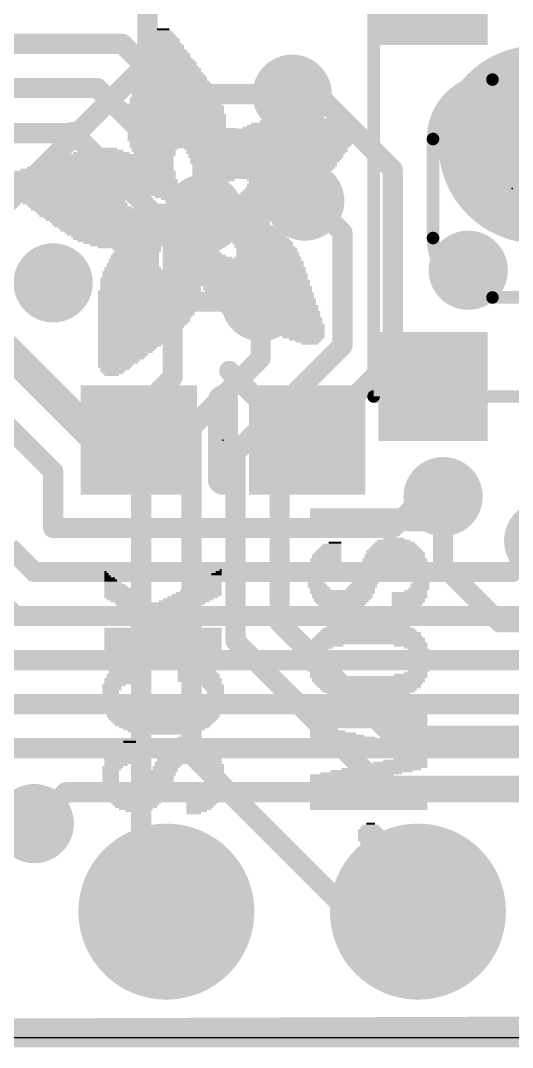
# Model space of a CAD drawing. Extents: x -0.1 to 35.7, y -0.1 to 17.9.
# Drawn here: x 25.2 to 30.16, y -0.1 to 10.27 of the extents above; entities that cross this region are included whole.
import ezdxf

# ---------------------------------------------------------------- set-up
doc = ezdxf.new("R2010")
doc.units = 0
for name, color, linetype in [('1', 12, 'CONTINUOUS'), ('16', 132, 'CONTINUOUS'), ('17', 110, 'CONTINUOUS'), ('18', 110, 'CONTINUOUS'), ('20', 53, 'CONTINUOUS'), ('200', 40, 'CONTINUOUS'), ('21', 40, 'CONTINUOUS'), ('23', 40, 'CONTINUOUS'), ('29', 253, 'CONTINUOUS')]:
    doc.layers.add(name, color=color, linetype=linetype)

# ---------------------------------------------------------------- blocks, each defined once
blk = doc.blocks.new('RECT')
blk.add_solid([(-0.5, -0.5), (0.5, -0.5), (-0.5, 0.5), (0.5, 0.5)])
blk = doc.blocks.new('ROUNDP')
at = {"const_width": 0.5}
blk.add_lwpolyline([(0, -0.25, 1), (0, 0.25, 1), (0, -0.25)], format="xyb", dxfattribs=at)
blk = doc.blocks.new('PIE')
at = {"const_width": 0.5}
blk.add_lwpolyline([(0, -0.25, 1), (0, 0.25, 1), (0, -0.25)], format="xyb", dxfattribs=at)
blk = doc.blocks.new('ROUNDV')
at = {"const_width": 0.5}
blk.add_lwpolyline([(0, -0.25, 1), (0, 0.25, 1), (0, -0.25)], format="xyb", dxfattribs=at)

msp = doc.modelspace()

# ---------------------------------------------------------------- linework, layer by layer
at = {"layer": '1'}
for points, const_width in [([(24.511, 10.033), (26.2255, 10.033)], 0.2032), ([(26.2255, 10.033), (26.7335, 9.525)], 0.2032), ([(25.9715, 9.5885), (24.0665, 9.5885)], 0.2032), ([(26.4795, 9.0805), (25.9715, 9.5885)], 0.2032), ([(26.7335, 9.525), (27.94, 9.525)], 0.2032), ([(23.287, 9.132), (25.7055, 9.132)], 0.2032), ([(25.7055, 9.132), (25.7175, 9.144)], 0.2032), ([(25.7175, 9.144), (26.543, 8.3185)], 0.2032), ([(26.4795, 9.0805), (27.3685, 9.0805)], 0.2032), ([(27.3685, 9.0805), (28.0035, 8.4455)], 0.2032), ([(23.287, 8.632), (25.5945, 8.632)], 0.2032), ([(25.5945, 8.632), (26.797, 7.4295)], 0.2032), ([(28.0035, 8.4455), (28.067, 8.4455)], 0.2032), ([(26.543, 8.3185), (27.051, 8.3185)], 0.2032), ([(24.372, 7.632), (25.9715, 6.0325)], 0.3048), ([(26.797, 7.4295), (27.6225, 7.4295)], 0.2032), ([(24.11, 7.132), (25.527, 5.715)], 0.2032), ([(28.0035, 6.0325), (27.305, 6.731)], 0.2032), ([(25.9715, 6.0325), (26.3915, 6.0325)], 0.3048), ([(28.0915, 6.0325), (28.0035, 6.0325)], 0.2032), ([(25.527, 5.715), (25.527, 5.1435)], 0.2032), ([(28.956, 5.1435), (29.2735, 5.461)], 0.2032), ([(29.2735, 5.461), (29.464, 5.461)], 0.2032), ([(25.527, 5.1435), (28.956, 5.1435)], 0.2032), ([(30.1625, 4.699), (30.48, 5.0165)], 0.2032), ([(25.0825, 4.953), (25.3365, 4.699)], 0.2032), ([(24.638, 4.7625), (25.146, 4.2545)], 0.2032), ([(25.3365, 4.699), (30.1625, 4.699)], 0.2032), ([(30.7975, 4.2545), (25.146, 4.2545)], 0.2032), ([(24.9555, 3.81), (31.115, 3.81)], 0.2032), ([(31.4325, 3.3655), (24.5745, 3.3655)], 0.2032), ([(23.8125, 2.921), (31.623, 2.921)], 0.2032), ([(25.654, 2.4765), (25.3365, 2.159)], 0.2032), ([(32.9565, 2.4765), (25.654, 2.4765)], 0.2032), ([(0, 0), (35.56, 0)], 0.2032)]:
    msp.add_lwpolyline(points, dxfattribs=dict(at, const_width=const_width))
for points, const_width in [([(26.2614, 10.0689, 1), (26.1896, 9.9971)], 0.1016), ([(26.2255, 9.9822, 1), (26.2255, 10.0838)], 0.1016), ([(26.0074, 9.6244, 1), (25.9356, 9.5526)], 0.1016), ([(25.9715, 9.5377, 1), (25.9715, 9.6393)], 0.1016), ([(26.7335, 9.5758, 1), (26.7335, 9.4742)], 0.1016), ([(26.6976, 9.4891, 1), (26.7694, 9.5609)], 0.1016), ([(27.94, 9.4742, 1), (27.94, 9.5758)], 0.1016), ([(25.7534, 9.1799, 1), (25.6816, 9.1081)], 0.1016), ([(25.7534, 9.1081, 1), (25.6816, 9.1799)], 0.1016), ([(25.7055, 9.0812, 1), (25.7055, 9.1828)], 0.1016), ([(25.6696, 9.1679, 1), (25.7414, 9.0961)], 0.1016), ([(26.4795, 9.1313, 1), (26.4795, 9.0297)], 0.1016), ([(26.4436, 9.0446, 1), (26.5154, 9.1164)], 0.1016), ([(27.4044, 9.1164, 1), (27.3326, 9.0446)], 0.1016), ([(27.3685, 9.0297, 1), (27.3685, 9.1313)], 0.1016), ([(25.6304, 8.6679, 1), (25.5586, 8.5961)], 0.1016), ([(25.5945, 8.5812, 1), (25.5945, 8.6828)], 0.1016), ([(28.0035, 8.4963, 1), (28.0035, 8.3947)], 0.1016), ([(27.9676, 8.4096, 1), (28.0394, 8.4814)], 0.1016), ([(28.067, 8.3947, 1), (28.067, 8.4963)], 0.1016), ([(26.543, 8.3693, 1), (26.543, 8.2677)], 0.1016), ([(26.5071, 8.2826, 1), (26.5789, 8.3544)], 0.1016), ([(27.051, 8.2677, 1), (27.051, 8.3693)], 0.1016), ([(26.797, 7.4803, 1), (26.797, 7.3787)], 0.1016), ([(26.7611, 7.3936, 1), (26.8329, 7.4654)], 0.1016), ([(27.6225, 7.3787, 1), (27.6225, 7.4803)], 0.1016), ([(27.3409, 6.7669, 1), (27.2691, 6.6951)], 0.1016), ([(25.9715, 6.1087, 1), (25.9715, 5.9563)], 0.1524), ([(25.9176, 5.9786, 1), (26.0254, 6.0864)], 0.1524), ([(26.3915, 5.9563, 1), (26.3915, 6.1087)], 0.1524), ([(28.0035, 6.0833, 1), (28.0035, 5.9817)], 0.1016), ([(27.9676, 5.9966, 1), (28.0394, 6.0684)], 0.1016), ([(28.0915, 5.9817, 1), (28.0915, 6.0833)], 0.1016), ([(25.5778, 5.715, 1), (25.4762, 5.715)], 0.1016), ([(25.4911, 5.6791, 1), (25.5629, 5.7509)], 0.1016), ([(29.2735, 5.5118, 1), (29.2735, 5.4102)], 0.1016), ([(29.3094, 5.4251, 1), (29.2376, 5.4969)], 0.1016), ([(29.464, 5.4102, 1), (29.464, 5.5118)], 0.1016), ([(25.527, 5.1943, 1), (25.527, 5.0927)], 0.1016), ([(25.4762, 5.1435, 1), (25.5778, 5.1435)], 0.1016), ([(28.9201, 5.1794, 1), (28.9919, 5.1076)], 0.1016), ([(28.956, 5.0927, 1), (28.956, 5.1943)], 0.1016), ([(25.3365, 4.7498, 1), (25.3365, 4.6482)], 0.1016), ([(25.3006, 4.6631, 1), (25.3724, 4.7349)], 0.1016), ([(30.1266, 4.7349, 1), (30.1984, 4.6631)], 0.1016), ([(30.1625, 4.6482, 1), (30.1625, 4.7498)], 0.1016), ([(25.1101, 4.2186, 1), (25.1819, 4.2904)], 0.1016), ([(25.654, 2.5273, 1), (25.654, 2.4257)], 0.1016), ([(25.6899, 2.4406, 1), (25.6181, 2.5124)], 0.1016), ([(25.3006, 2.1949, 1), (25.3724, 2.1231)], 0.1016)]:
    msp.add_lwpolyline(points, format="xyb", dxfattribs=dict(at, const_width=const_width))
at = {"layer": '16', "const_width": 0.2032}
for points in [[(26.4795, 12.7635), (26.4795, 9.8425)], [(26.4795, 9.8425), (23.4315, 6.7945)], [(27.94, 9.525), (28.194, 9.525)], [(28.194, 9.525), (28.956, 8.763)], [(28.956, 8.763), (28.956, 6.858)], [(28.1305, 8.4455), (28.067, 8.4455)], [(28.448, 8.128), (28.1305, 8.4455)], [(26.7335, 8.0645), (26.9875, 8.3185)], [(26.9875, 8.3185), (27.051, 8.3185)], [(28.448, 6.985), (28.448, 8.128)], [(26.7335, 8.0645), (26.7335, 6.6675)], [(27.6225, 6.858), (27.6225, 7.4295)], [(27.3685, 5.9055), (28.448, 6.985)], [(27.6225, 6.858), (26.924, 6.1595)], [(28.956, 6.858), (27.813, 5.715)], [(26.7335, 6.6675), (26.416, 6.35)], [(26.416, 6.35), (26.416, 1.524)], [(26.924, 6.1595), (26.924, 2.8575)], [(27.3685, 5.9055), (27.3685, 4.0005)], [(27.813, 5.715), (27.813, 4.191)], [(29.464, 4.7625), (29.464, 5.461)], [(30.0355, 4.191), (29.464, 4.7625)], [(27.813, 4.191), (28.956, 3.048)], [(30.861, 4.191), (30.0355, 4.191)], [(27.3685, 4.0005), (28.829, 2.54)], [(28.956, 3.048), (31.623, 3.048)], [(26.924, 2.8575), (28.5115, 1.27)], [(28.829, 2.54), (31.4325, 2.54)], [(25.3365, 2.159), (25.019, 2.4765)], [(26.416, 1.524), (26.67, 1.27)], [(28.5115, 1.27), (29.21, 1.27)], [(35.56, 0.127), (0, 0)]]:
    msp.add_lwpolyline(points, dxfattribs=at)
at = {"layer": '16', "const_width": 0.1016}
for points in [[(26.4287, 9.8425, 1), (26.5303, 9.8425)], [(26.5154, 9.8066, 1), (26.4436, 9.8784)], [(27.94, 9.5758, 1), (27.94, 9.4742)], [(28.2299, 9.5609, 1), (28.1581, 9.4891)], [(28.194, 9.4742, 1), (28.194, 9.5758)], [(29.0068, 8.763, 1), (28.9052, 8.763)], [(28.9201, 8.7271, 1), (28.9919, 8.7989)], [(28.067, 8.4963, 1), (28.067, 8.3947)], [(28.1664, 8.4814, 1), (28.0946, 8.4096)], [(28.1305, 8.3947, 1), (28.1305, 8.4963)], [(26.9875, 8.3693, 1), (26.9875, 8.2677)], [(27.0234, 8.2826, 1), (26.9516, 8.3544)], [(27.051, 8.2677, 1), (27.051, 8.3693)], [(28.4988, 8.128, 1), (28.3972, 8.128)], [(28.4121, 8.0921, 1), (28.4839, 8.1639)], [(26.7843, 8.0645, 1), (26.6827, 8.0645)], [(26.6976, 8.1004, 1), (26.7694, 8.0286)], [(27.6733, 7.4295, 1), (27.5717, 7.4295)], [(28.4839, 6.9491, 1), (28.4121, 7.0209)], [(27.6584, 6.8221, 1), (27.5866, 6.8939)], [(28.3972, 6.985, 1), (28.4988, 6.985)], [(28.9919, 6.8221, 1), (28.9201, 6.8939)], [(27.5717, 6.858, 1), (27.6733, 6.858)], [(28.9052, 6.858, 1), (29.0068, 6.858)], [(26.7694, 6.6316, 1), (26.6976, 6.7034)], [(26.6827, 6.6675, 1), (26.7843, 6.6675)], [(26.4668, 6.35, 1), (26.3652, 6.35)], [(26.3801, 6.3859, 1), (26.4519, 6.3141)], [(26.9748, 6.1595, 1), (26.8732, 6.1595)], [(26.8881, 6.1954, 1), (26.9599, 6.1236)], [(27.4193, 5.9055, 1), (27.3177, 5.9055)], [(27.3326, 5.9414, 1), (27.4044, 5.8696)], [(27.8638, 5.715, 1), (27.7622, 5.715)], [(27.7771, 5.7509, 1), (27.8489, 5.6791)], [(29.5148, 5.461, 1), (29.4132, 5.461)], [(29.4999, 4.7984, 1), (29.4281, 4.7266)], [(29.4132, 4.7625, 1), (29.5148, 4.7625)], [(27.8489, 4.2269, 1), (27.7771, 4.1551)], [(30.0355, 4.2418, 1), (30.0355, 4.1402)], [(29.9996, 4.1551, 1), (30.0714, 4.2269)], [(27.7622, 4.191, 1), (27.8638, 4.191)], [(27.4044, 4.0364, 1), (27.3326, 3.9646)], [(27.3177, 4.0005, 1), (27.4193, 4.0005)], [(28.956, 3.0988, 1), (28.956, 2.9972)], [(28.9201, 3.0121, 1), (28.9919, 3.0839)], [(26.9599, 2.8934, 1), (26.8881, 2.8216)], [(26.8732, 2.8575, 1), (26.9748, 2.8575)], [(28.829, 2.5908, 1), (28.829, 2.4892)], [(28.7931, 2.5041, 1), (28.8649, 2.5759)], [(25.3006, 2.1231, 1), (25.3724, 2.1949)], [(26.4519, 1.5599, 1), (26.3801, 1.4881)], [(26.3652, 1.524, 1), (26.4668, 1.524)], [(26.6341, 1.2341, 1), (26.7059, 1.3059)], [(28.5115, 1.3208, 1), (28.5115, 1.2192)], [(28.4756, 1.2341, 1), (28.5474, 1.3059)], [(29.21, 1.2192, 1), (29.21, 1.3208)]]:
    msp.add_lwpolyline(points, format="xyb", dxfattribs=at)
at = {"layer": '20'}
msp.add_line((1.27, 0), (34.29, 0), dxfattribs=at)
at = {"layer": '21'}
for points, const_width in [([(28.7625, 6.4725), (28.7625, 10.6725)], 0.127), ([(29.9625, 9.6725), (30.3625, 9.6725)], 0.127), ([(29.3625, 8.0725), (29.3625, 9.0725)], 0.127), ([(30.3625, 7.4725), (29.9625, 7.4725)], 0.127), ([(27.2415, 6.4325), (27.2415, 5.6325)], 0.3048), ([(31.5625, 6.4725), (28.7625, 6.4725)], 0.127)]:
    msp.add_lwpolyline(points, dxfattribs=dict(at, const_width=const_width))
for points, const_width in [([(29.9625, 9.6725, 0.4142), (29.3625, 9.0725)], 0.127), ([(29.9625, 9.7043, 1), (29.9625, 9.6408)], 0.0635), ([(29.9625, 9.6408, 1), (29.9625, 9.7043)], 0.0635), ([(29.3942, 9.0725, 1), (29.3308, 9.0725)], 0.0635), ([(29.3308, 9.0725, 1), (29.3942, 9.0725)], 0.0635), ([(29.3625, 8.0725, 0.4142), (29.9625, 7.4725)], 0.127), ([(29.3942, 8.0725, 1), (29.3308, 8.0725)], 0.0635), ([(29.3308, 8.0725, 1), (29.3942, 8.0725)], 0.0635), ([(29.9625, 7.5042, 1), (29.9625, 7.4408)], 0.0635), ([(29.9625, 7.4408, 1), (29.9625, 7.5042)], 0.0635), ([(27.3177, 6.4325, 1), (27.1653, 6.4325)], 0.1524), ([(28.7625, 6.5042, 1), (28.7625, 6.4408)], 0.0635), ([(28.7308, 6.4725, 1), (28.7943, 6.4725)], 0.0635), ([(27.1653, 5.6325, 1), (27.3177, 5.6325)], 0.1524)]:
    msp.add_lwpolyline(points, format="xyb", dxfattribs=dict(at, const_width=const_width))
at = {"layer": '23'}
for p in [(30.1625, 8.5725), (27.2415, 6.0325)]:
    msp.add_point(p, dxfattribs=at)
at = {"layer": '29'}
for points, const_width in [([(30.4165, 9.767, 0.4142), (29.6665, 9.017)], 0.5), ([(29.6665, 9.017, 0.4142), (30.4165, 8.267)], 0.5), ([(29.7915, 9.017, 1), (29.5415, 9.017)], 0.25), ([(29.5415, 9.017, 1), (29.7915, 9.017)], 0.25)]:
    msp.add_lwpolyline(points, format="xyb", dxfattribs=dict(at, const_width=const_width))

# ---------------------------------------------------------------- block references
at = {"layer": '1', "rotation": 270}
for p in [(29.3625, 10.5725), (29.3625, 6.5725)]:
    msp.add_blockref('RECT', p, dxfattribs=at)
at = {"layer": '1'}
msp.add_blockref('PIE', (30.4165, 9.017), dxfattribs=at)
at = {"layer": '1', "xscale": 1.075}
for p in [(26.3915, 6.0325), (28.0915, 6.0325)]:
    msp.add_blockref('RECT', p, dxfattribs=at)
at = {"layer": '17', "xscale": 1.6764, "yscale": 1.6764, "rotation": 270}
for p in [(26.67, 1.27), (26.67, 1.27), (29.21, 1.27), (29.21, 1.27)]:
    msp.add_blockref('ROUNDP', p, dxfattribs=at)
at = {"layer": '18', "xscale": 0.8001, "yscale": 0.8001}
for p in [(27.94, 9.525), (27.94, 9.525), (28.067, 8.4455), (28.067, 8.4455), (27.051, 8.3185), (27.051, 8.3185), (29.718, 7.747), (29.718, 7.747), (25.527, 7.62), (25.527, 7.62), (27.6225, 7.4295), (27.6225, 7.4295), (29.464, 5.461), (29.464, 5.461), (30.48, 5.0165), (30.48, 5.0165), (25.3365, 2.159), (25.3365, 2.159)]:
    msp.add_blockref('ROUNDV', p, dxfattribs=at)
at = {"layer": '200', "yscale": 0.0212}
for p, xscale in [((26.6372, 10.1596), 0.1693), ((26.6372, 10.1808), 0.127), ((26.6478, 10.0749), 0.3175), ((26.6478, 10.0538), 0.3175), ((26.6372, 10.1173), 0.254), ((26.6478, 10.0961), 0.2752), ((26.6372, 10.1384), 0.2117), ((26.6689, 9.9479), 0.4445), ((26.6689, 9.9691), 0.4022), ((26.6584, 10.0114), 0.381), ((26.6584, 9.9903), 0.381), ((26.6584, 10.0326), 0.3387), ((26.6795, 9.8844), 0.508), ((26.6901, 9.8633), 0.5291), ((26.7007, 9.8421), 0.5503), ((26.6795, 9.9268), 0.4656), ((26.6795, 9.9056), 0.4656), ((26.7007, 9.7574), 0.635), ((26.6901, 9.8209), 0.5715), ((26.7007, 9.7998), 0.5926), ((26.7113, 9.7786), 0.6138), ((26.7218, 9.6728), 0.7196), ((26.7324, 9.6516), 0.7408), ((26.7324, 9.6939), 0.6985), ((26.7218, 9.7151), 0.6773), ((26.7113, 9.7363), 0.6561), ((26.743, 9.5458), 0.8466), ((26.7324, 9.6093), 0.7831), ((26.743, 9.5881), 0.8043), ((26.7536, 9.567), 0.8255), ((26.743, 9.6304), 0.762), ((26.7536, 9.4823), 0.9101), ((26.7536, 9.4611), 0.9101), ((26.7642, 9.44), 0.9313), ((26.7536, 9.5246), 0.8678), ((26.7642, 9.5035), 0.889), ((26.7536, 9.4188), 0.9525), ((26.7642, 9.3976), 0.9736), ((26.7642, 9.3765), 0.9736), ((26.7642, 9.3553), 0.9736), ((26.7642, 9.3341), 0.9736), ((26.7642, 9.2495), 1.016), ((26.7642, 9.2283), 1.016), ((26.7748, 9.313), 0.9948), ((26.7748, 9.2918), 0.9948), ((26.7748, 9.2706), 0.9948), ((28.0341, 9.2283), 1.016), ((28.0659, 9.2495), 0.9101), ((28.2987, 9.2706), 0.2752), ((26.7642, 9.2071), 1.016), ((26.7642, 9.186), 1.016), ((26.7748, 9.1648), 0.9948), ((26.7748, 9.1436), 0.9948), ((26.7748, 9.1225), 0.9948), ((27.96, 9.1225), 1.2488), ((27.9706, 9.1436), 1.2276), ((27.9918, 9.1648), 1.1853), ((28.013, 9.186), 1.143), ((28.0235, 9.2071), 1.0795), ((26.7748, 9.1013), 0.9948), ((26.7748, 9.0801), 0.9948), ((27.4203, 9.059), 2.2859), ((27.4203, 9.0166), 2.2436), ((27.4309, 9.0378), 2.2647), ((27.9389, 9.0801), 1.2911), ((27.9495, 9.1013), 1.27), ((26.2139, 8.9108), 1.1006), ((26.0128, 8.932), 0.5715), ((26.0128, 8.9531), 0.4445), ((26.0234, 8.9743), 0.2963), ((27.4097, 8.9955), 2.2224), ((26.5419, 8.9531), 0.4445), ((26.5525, 8.9743), 0.4656), ((26.5525, 8.932), 0.4233), ((27.6743, 8.9743), 1.6509), ((27.6849, 8.9531), 1.6298), ((27.6743, 8.932), 1.6086), ((27.6743, 8.9108), 1.5663), ((26.034, 8.805), 1.4181), ((26.0657, 8.8261), 1.3546), ((26.0975, 8.8473), 1.2911), ((26.1292, 8.8685), 1.2276), ((26.1715, 8.8896), 1.143), ((27.6743, 8.8896), 1.5663), ((27.6743, 8.8685), 1.5239), ((27.6637, 8.8473), 1.5028), ((27.6531, 8.8261), 1.4816), ((27.6637, 8.805), 1.4604), ((25.9387, 8.7203), 1.6509), ((25.9493, 8.7415), 1.6298), ((25.9705, 8.7626), 1.5451), ((26.0022, 8.7838), 1.4816), ((27.6531, 8.7838), 1.4393), ((27.6426, 8.7626), 1.4181), ((27.632, 8.7415), 1.3969), ((27.632, 8.7203), 1.3969), ((25.9175, 8.678), 1.6933), ((25.9281, 8.6568), 1.7144), ((25.9281, 8.6357), 1.7144), ((25.9387, 8.6145), 1.7356), ((25.9281, 8.6992), 1.6721), ((27.0922, 8.6145), 0.3175), ((27.6214, 8.6992), 1.3758), ((27.6108, 8.678), 1.3546), ((27.1134, 8.6357), 0.3598), ((27.1452, 8.6568), 0.4233), ((27.8648, 8.6145), 0.762), ((27.8754, 8.6568), 0.7831), ((27.886, 8.6357), 0.762), ((25.9387, 8.5933), 1.7356), ((25.9493, 8.5722), 1.7568), ((25.9599, 8.551), 1.7779), ((26.108, 8.5298), 2.0319), ((26.108, 8.5087), 1.9896), ((27.0393, 8.5722), 0.254), ((27.0288, 8.551), 0.2328), ((27.0711, 8.5933), 0.2752), ((27.7801, 8.5087), 0.762), ((27.8013, 8.5298), 0.762), ((27.8225, 8.551), 0.762), ((27.8436, 8.5722), 0.762), ((27.8542, 8.5933), 0.7408), ((25.7165, 8.4875), 1.1641), ((25.7165, 8.4663), 1.1218), ((25.7271, 8.4452), 1.0583), ((25.7482, 8.424), 1.0583), ((25.7694, 8.4028), 1.016), ((26.8171, 8.4875), 0.5291), ((26.8488, 8.4663), 0.4657), ((26.87, 8.4452), 0.4233), ((26.8912, 8.424), 0.381), ((27.3992, 8.4028), 1.3546), ((27.6637, 8.424), 0.8678), ((27.7061, 8.4452), 0.8255), ((27.7378, 8.4663), 0.8043), ((27.7696, 8.4875), 0.7831), ((25.8011, 8.3817), 1.0371), ((25.8329, 8.3605), 1.0583), ((25.8858, 8.3393), 1.0795), ((25.9493, 8.3182), 1.1641), ((26.6584, 8.297), 2.5399), ((27.2827, 8.3182), 1.3758), ((27.3357, 8.3393), 1.3123), ((27.3886, 8.3817), 1.3335), ((27.378, 8.3605), 1.3123), ((26.6584, 8.2758), 2.4552), ((26.6372, 8.2547), 2.3706), ((26.6054, 8.2335), 2.2224), ((26.2774, 8.2123), 1.5239), ((26.288, 8.1912), 1.5028), ((27.4203, 8.2123), 0.5926), ((27.4627, 8.1912), 0.5926), ((26.1715, 8.17), 1.1853), ((26.1715, 8.1488), 1.143), ((26.1821, 8.1277), 1.0795), ((26.1821, 8.1065), 1.0371), ((26.1927, 8.0853), 0.9736), ((26.9335, 8.17), 0.2117), ((26.9441, 8.1488), 0.1905), ((26.9441, 8.1277), 0.1905), ((26.9547, 8.1065), 0.2117), ((26.9547, 8.0853), 0.2117), ((27.4838, 8.17), 0.5926), ((27.5261, 8.1488), 0.5926), ((27.5473, 8.1277), 0.5926), ((27.5685, 8.1065), 0.5926), ((27.5896, 8.0853), 0.5926), ((26.2033, 8.0642), 0.9525), ((26.2139, 8.043), 0.889), ((26.235, 8.0218), 0.8043), ((26.2668, 8.0007), 0.7408), ((26.0657, 7.9795), 0.1693), ((26.4044, 7.9795), 0.4233), ((26.9758, 7.9795), 0.3387), ((26.9758, 8.0218), 0.2963), ((26.9864, 8.0007), 0.3175), ((26.9653, 8.043), 0.2752), ((26.9653, 8.0642), 0.2328), ((27.6108, 8.0642), 0.5926), ((27.6214, 8.043), 0.6138), ((27.6426, 8.0218), 0.6138), ((27.6531, 8.0007), 0.5926), ((27.6637, 7.9795), 0.6138), ((26.3514, 7.8949), 0.4868), ((26.3514, 7.8737), 0.4868), ((26.362, 7.916), 0.4656), ((26.3832, 7.9372), 0.4657), ((26.3938, 7.9583), 0.4445), ((27.0182, 7.8949), 0.508), ((27.0499, 7.8737), 0.5715), ((27.0076, 7.916), 0.4445), ((26.997, 7.9583), 0.381), ((27.0076, 7.9372), 0.4021), ((27.6955, 7.8737), 0.6773), ((27.6849, 7.9583), 0.6138), ((27.6849, 7.9372), 0.6138), ((27.6955, 7.916), 0.635), ((27.6955, 7.8949), 0.635), ((26.3303, 7.7679), 0.5715), ((26.3303, 7.8102), 0.5291), ((26.3303, 7.789), 0.5291), ((26.3409, 7.8525), 0.508), ((26.3409, 7.8314), 0.508), ((27.3674, 7.7679), 1.4181), ((27.3674, 7.789), 1.3758), ((27.378, 7.8102), 1.3546), ((27.3886, 7.8314), 1.3335), ((27.3886, 7.8525), 1.2911), ((27.0499, 7.7255), 2.0531), ((27.0605, 7.7044), 2.0743), ((27.0605, 7.6832), 2.0743), ((27.0605, 7.7467), 2.0319), ((27.0499, 7.662), 2.0954), ((27.0605, 7.6409), 2.1166), ((27.0605, 7.6197), 2.1166), ((27.0605, 7.5985), 2.1166), ((26.5102, 7.5774), 1.016), ((27.5896, 7.5774), 1.1006), ((26.4996, 7.535), 1.0371), ((26.4996, 7.5139), 1.0371), ((26.4996, 7.4927), 1.0371), ((26.4996, 7.4715), 1.0371), ((26.5102, 7.5562), 1.016), ((27.5896, 7.5562), 1.1006), ((27.6002, 7.535), 1.0795), ((27.6108, 7.5139), 1.1006), ((27.6214, 7.4927), 1.0795), ((27.6214, 7.4715), 1.0795), ((26.4996, 7.4504), 1.0371), ((26.489, 7.4292), 1.016), ((26.489, 7.408), 1.016), ((26.489, 7.3869), 1.016), ((26.4784, 7.3657), 0.9948), ((27.6426, 7.4504), 1.0795), ((27.6531, 7.4292), 1.0583), ((27.6531, 7.408), 1.0583), ((27.6743, 7.3869), 1.0583), ((27.6849, 7.3657), 1.0371), ((26.4784, 7.3445), 0.9948), ((26.4573, 7.281), 0.9525), ((26.4467, 7.2599), 0.9313), ((26.4679, 7.3234), 0.9736), ((26.4679, 7.3022), 0.9736), ((27.6955, 7.3445), 1.016), ((27.7272, 7.3234), 0.9948), ((27.7378, 7.3022), 0.9736), ((27.7484, 7.281), 0.9525), ((27.7801, 7.2599), 0.9313), ((26.4467, 7.2387), 0.9313), ((26.4361, 7.2175), 0.9101), ((26.4255, 7.1964), 0.889), ((26.4149, 7.1752), 0.8678), ((26.4044, 7.154), 0.8466), ((27.8013, 7.2387), 0.889), ((27.8225, 7.2175), 0.8466), ((27.8648, 7.1964), 0.8043), ((27.8966, 7.1752), 0.7408), ((27.9283, 7.154), 0.6773), ((26.3938, 7.1329), 0.8255), ((26.3832, 7.1117), 0.8043), ((26.3726, 7.0905), 0.7831), ((26.3514, 7.0694), 0.7408), ((26.3409, 7.0482), 0.7196), ((27.96, 7.1329), 0.6138), ((27.9918, 7.1117), 0.5503), ((28.0235, 7.0905), 0.4868), ((28.0553, 7.0694), 0.4233), ((28.0765, 7.0482), 0.3387), ((26.3197, 7.0271), 0.6773), ((26.3091, 7.0059), 0.6561), ((26.2985, 6.9847), 0.635), ((26.2668, 6.9424), 0.5715), ((26.2774, 6.9636), 0.5926), ((28.0976, 7.0271), 0.254), ((28.1188, 7.0059), 0.1693), ((26.2562, 6.9212), 0.5503), ((26.235, 6.9001), 0.508), ((26.1927, 6.8366), 0.4233), ((26.2245, 6.8789), 0.4868), ((26.2139, 6.8577), 0.4656), ((26.1821, 6.8154), 0.4022), ((26.1504, 6.7731), 0.3387), ((26.161, 6.7942), 0.3598), ((26.1292, 6.7307), 0.254), ((26.1504, 6.7519), 0.2963), ((26.1292, 6.7096), 0.2117), ((26.1186, 6.6884), 0.1482), ((28.7114, 5.3338), 1.1853), ((28.7114, 5.3126), 1.1853), ((28.7114, 5.2915), 1.1853), ((28.7114, 5.2703), 1.1853), ((28.7114, 5.2491), 1.1853), ((28.7114, 5.228), 1.1853), ((28.7114, 5.2068), 1.1853), ((28.7114, 5.1856), 1.1853), ((28.7114, 5.1645), 1.1853), ((28.7114, 5.1433), 1.1853), ((28.7114, 5.1221), 1.1853), ((28.341, 4.974), 0.1905), ((28.3728, 4.9951), 0.127), ((28.976, 4.974), 0.4445), ((28.976, 4.9951), 0.4022), ((28.9654, 5.0163), 0.3387), ((28.9654, 5.0375), 0.2117), ((28.2881, 4.8681), 0.2963), ((28.2987, 4.8893), 0.2752), ((28.3093, 4.9105), 0.254), ((28.3199, 4.9316), 0.2328), ((28.3305, 4.9528), 0.2117), ((28.976, 4.8681), 0.6138), ((28.976, 4.9105), 0.5715), ((28.9866, 4.8893), 0.5926), ((28.976, 4.9316), 0.5291), ((28.976, 4.9528), 0.4868), ((28.2775, 4.8258), 0.3175), ((28.2775, 4.8046), 0.3175), ((28.2775, 4.7835), 0.3175), ((28.2352, 4.7623), 0.2328), ((28.2881, 4.847), 0.2963), ((28.7855, 4.7835), 0.3175), ((28.7643, 4.7623), 0.2752), ((28.976, 4.8258), 0.6561), ((28.976, 4.8046), 0.6561), ((28.976, 4.847), 0.6138), ((29.1877, 4.7835), 0.2328), ((29.2194, 4.7623), 0.2117), ((26.0551, 4.6988), 0.0212), ((26.0657, 4.6776), 0.0423), ((26.0763, 4.6565), 0.0635), ((27.1557, 4.6565), 0.1482), ((27.1769, 4.6776), 0.1058), ((27.1981, 4.6988), 0.0635), ((27.2192, 4.72), 0.0212), ((28.2035, 4.7411), 0.2117), ((28.1929, 4.72), 0.1905), ((28.1823, 4.6988), 0.1693), ((28.1823, 4.6776), 0.1693), ((28.1823, 4.6565), 0.1693), ((28.722, 4.6988), 0.2752), ((28.7114, 4.6776), 0.254), ((28.7114, 4.6565), 0.254), ((28.7432, 4.7411), 0.2752), ((28.7326, 4.72), 0.254), ((29.23, 4.7411), 0.1905), ((29.23, 4.72), 0.1905), ((29.2406, 4.6988), 0.1693), ((29.2406, 4.6776), 0.1693), ((29.2406, 4.6565), 0.1693), ((26.108, 4.6141), 0.127), ((26.0975, 4.6353), 0.1058), ((26.1292, 4.593), 0.1693), ((26.1504, 4.5718), 0.2117), ((27.0711, 4.5718), 0.3175), ((27.0922, 4.593), 0.2752), ((27.1134, 4.6141), 0.2328), ((27.1346, 4.6353), 0.1905), ((28.1823, 4.6353), 0.1693), ((28.1823, 4.6141), 0.1693), ((28.1823, 4.593), 0.1693), ((28.1929, 4.5718), 0.1905), ((28.6585, 4.5718), 0.2752), ((28.6797, 4.593), 0.2752), ((28.6903, 4.6353), 0.254), ((28.6903, 4.6141), 0.254), ((29.23, 4.5718), 0.1905), ((29.2406, 4.6353), 0.1693), ((29.2406, 4.6141), 0.1693), ((29.2406, 4.593), 0.1693), ((26.1821, 4.5295), 0.2752), ((26.1927, 4.5083), 0.2963), ((26.2139, 4.4872), 0.3387), ((26.161, 4.5507), 0.2328), ((26.2245, 4.466), 0.3598), ((26.9758, 4.466), 0.508), ((26.997, 4.4872), 0.4656), ((27.0182, 4.5083), 0.4233), ((27.0288, 4.5295), 0.4021), ((27.0499, 4.5507), 0.3598), ((28.2035, 4.5507), 0.2117), ((28.2246, 4.5295), 0.2117), ((28.4469, 4.5083), 0.6561), ((28.4469, 4.4872), 0.6561), ((28.4469, 4.466), 0.6138), ((28.6268, 4.5295), 0.2963), ((28.6479, 4.5507), 0.2963), ((29.1242, 4.4872), 0.3598), ((29.1242, 4.466), 0.3598), ((29.1877, 4.5083), 0.2328), ((29.2194, 4.5295), 0.2117), ((29.23, 4.5507), 0.1905), ((26.2456, 4.4448), 0.4022), ((26.2774, 4.4237), 0.4233), ((26.3091, 4.4025), 0.4022), ((26.6054, 4.3813), 0.9101), ((26.5949, 4.3602), 0.8466), ((26.8488, 4.4025), 0.508), ((26.8912, 4.4237), 0.508), ((26.9335, 4.4448), 0.508), ((28.4469, 4.4448), 0.6138), ((28.4469, 4.4237), 0.5715), ((28.4363, 4.4025), 0.5503), ((28.4363, 4.3813), 0.508), ((28.4363, 4.3602), 0.4656), ((29.1242, 4.4448), 0.3598), ((29.1136, 4.4237), 0.3387), ((29.1136, 4.4025), 0.3387), ((29.103, 4.3813), 0.3175), ((29.0924, 4.3602), 0.2963), ((26.5949, 4.339), 0.762), ((26.5843, 4.3178), 0.6985), ((26.5843, 4.2967), 0.6138), ((26.5737, 4.2755), 0.5503), ((26.5737, 4.2543), 0.4656), ((28.4363, 4.339), 0.4233), ((28.4363, 4.3178), 0.3387), ((28.4363, 4.2967), 0.2117), ((29.0818, 4.339), 0.2752), ((29.0183, 4.2755), 0.1482), ((29.0713, 4.3178), 0.254), ((29.0501, 4.2967), 0.2117), ((26.5737, 4.2332), 0.381), ((26.5843, 4.212), 0.3598), ((26.6266, 4.1908), 0.3598), ((26.6478, 4.1697), 0.3598), ((26.6901, 4.1485), 0.3598), ((28.7114, 4.1485), 0.8466), ((28.7114, 4.1697), 0.7196), ((28.7114, 4.1908), 0.4656), ((26.6372, 4.1273), 1.1853), ((26.6372, 4.1062), 1.1853), ((26.6372, 4.085), 1.1853), ((26.6372, 4.0638), 1.1853), ((26.6372, 4.0427), 1.1853), ((28.7114, 4.0427), 1.1006), ((28.7114, 4.0638), 1.0583), ((28.722, 4.085), 1.0371), ((28.7114, 4.1062), 0.9736), ((28.7114, 4.1273), 0.9313), ((26.6372, 4.0215), 1.1853), ((26.6372, 4.0003), 1.1853), ((26.6372, 3.9792), 1.1853), ((26.6372, 3.958), 1.1853), ((26.6372, 3.9368), 1.1853), ((28.2881, 3.958), 0.3387), ((28.7114, 3.9792), 1.1853), ((28.2352, 3.9368), 0.2328), ((28.7114, 4.0215), 1.143), ((28.7114, 4.0003), 1.143), ((29.1348, 3.958), 0.3387), ((29.1877, 3.9368), 0.2328), ((26.6372, 3.9157), 1.1853), ((28.2035, 3.9157), 0.2117), ((28.1929, 3.8945), 0.1905), ((28.1929, 3.8733), 0.1905), ((28.1823, 3.8522), 0.1693), ((28.1823, 3.831), 0.1693), ((29.2194, 3.9157), 0.2117), ((29.23, 3.8945), 0.1905), ((29.23, 3.8733), 0.1905), ((29.2406, 3.8522), 0.1693), ((29.2406, 3.831), 0.1693), ((26.2774, 3.7252), 0.3387), ((26.2879, 3.7464), 0.3175), ((26.3091, 3.7675), 0.2752), ((26.3303, 3.7887), 0.2328), ((26.3726, 3.8098), 0.1482), ((26.8594, 3.8098), 0.1482), ((26.9123, 3.7887), 0.254), ((26.9335, 3.7675), 0.2963), ((26.9547, 3.7464), 0.3387), ((26.9653, 3.7252), 0.3598), ((28.1823, 3.8098), 0.1693), ((28.1823, 3.7887), 0.1693), ((28.1823, 3.7675), 0.1693), ((28.1929, 3.7464), 0.1905), ((28.1929, 3.7252), 0.1905), ((29.23, 3.7464), 0.1905), ((29.23, 3.7252), 0.1905), ((29.2406, 3.8098), 0.1693), ((29.2406, 3.7887), 0.1693), ((29.2406, 3.7675), 0.1693), ((26.2456, 3.6194), 0.4022), ((26.2562, 3.6617), 0.381), ((26.2562, 3.6405), 0.381), ((26.2668, 3.704), 0.3598), ((26.2668, 3.6829), 0.3598), ((26.9758, 3.704), 0.381), ((26.9864, 3.6829), 0.4021), ((26.997, 3.6617), 0.4233), ((26.997, 3.6405), 0.4233), ((27.0076, 3.6194), 0.4445), ((28.2035, 3.704), 0.2117), ((28.2881, 3.6617), 0.3387), ((28.2352, 3.6829), 0.2328), ((28.7114, 3.6405), 1.1853), ((28.7114, 3.6194), 1.143), ((29.1348, 3.6617), 0.3387), ((29.1877, 3.6829), 0.2328), ((29.2194, 3.704), 0.2117), ((26.1398, 3.5559), 0.2328), ((26.1186, 3.5347), 0.1905), ((26.2456, 3.5982), 0.4022), ((26.1821, 3.577), 0.2752), ((27.0076, 3.5982), 0.4445), ((27.0817, 3.577), 0.2963), ((27.124, 3.5559), 0.254), ((27.1452, 3.5347), 0.2117), ((28.7114, 3.5982), 1.143), ((28.7114, 3.577), 1.1006), ((28.7114, 3.5559), 1.0583), ((28.722, 3.5347), 1.0371), ((26.1186, 3.5135), 0.1905), ((26.108, 3.4924), 0.1693), ((26.108, 3.4712), 0.1693), ((26.108, 3.45), 0.1693), ((26.108, 3.4289), 0.1693), ((27.1557, 3.5135), 0.1905), ((27.1663, 3.4924), 0.1693), ((27.1663, 3.4712), 0.1693), ((27.1663, 3.45), 0.1693), ((27.1663, 3.4289), 0.1693), ((28.7114, 3.5135), 0.9736), ((28.7114, 3.4924), 0.9313), ((28.7114, 3.4712), 0.8466), ((28.7114, 3.45), 0.7196), ((28.7114, 3.4289), 0.4656), ((26.108, 3.4077), 0.1693), ((26.1186, 3.3865), 0.1905), ((26.1186, 3.3654), 0.1905), ((26.1292, 3.3442), 0.2117), ((26.1715, 3.323), 0.254), ((27.1134, 3.323), 0.2328), ((27.1452, 3.3442), 0.2117), ((27.1557, 3.3654), 0.1905), ((27.1663, 3.4077), 0.1693), ((27.1663, 3.3865), 0.1693), ((28.7114, 3.323), 1.1853), ((26.2245, 3.3019), 0.3598), ((26.6372, 3.2807), 1.1853), ((26.6372, 3.2595), 1.143), ((26.6372, 3.2384), 1.143), ((26.6372, 3.2172), 1.1006), ((27.0605, 3.3019), 0.3387), ((28.7114, 3.3019), 1.1853), ((28.7114, 3.2807), 1.1853), ((28.7114, 3.2595), 1.1853), ((28.7114, 3.2384), 1.1853), ((28.7114, 3.2172), 1.1853), ((26.6372, 3.196), 1.0583), ((26.6372, 3.1749), 1.016), ((26.6372, 3.1537), 0.9736), ((26.6478, 3.1325), 0.9101), ((26.6478, 3.1114), 0.8255), ((28.7114, 3.196), 1.1853), ((28.7114, 3.1749), 1.1853), ((28.7114, 3.1537), 1.1853), ((28.7114, 3.1325), 1.1853), ((28.2564, 3.1114), 0.2752), ((26.6372, 3.0902), 0.7196), ((26.6372, 3.069), 0.4656), ((26.8912, 3.0055), 0.3387), ((26.8912, 3.0267), 0.2117), ((28.3939, 3.0479), 0.5503), ((28.2987, 3.0902), 0.3598), ((28.3516, 3.069), 0.4656), ((28.4469, 3.0267), 0.6561), ((28.4892, 3.0055), 0.7408), ((26.235, 2.8997), 0.254), ((26.2456, 2.9209), 0.2328), ((26.2562, 2.942), 0.2117), ((26.2668, 2.9632), 0.1905), ((26.2985, 2.9844), 0.127), ((26.9018, 2.8997), 0.5715), ((26.9018, 2.9209), 0.5291), ((26.9018, 2.942), 0.4868), ((26.9018, 2.9632), 0.4445), ((26.9018, 2.9844), 0.4022), ((28.5421, 2.9844), 0.8466), ((28.6374, 2.9632), 0.8255), ((28.7432, 2.942), 0.8255), ((28.8384, 2.9209), 0.8043), ((28.9231, 2.8997), 0.762), ((26.2033, 2.8151), 0.3175), ((26.2033, 2.7939), 0.3175), ((26.2139, 2.8574), 0.2963), ((26.2139, 2.8362), 0.2963), ((26.2245, 2.8786), 0.2752), ((26.9018, 2.8151), 0.6561), ((26.9018, 2.7939), 0.6561), ((26.9018, 2.8574), 0.6138), ((26.9018, 2.8362), 0.6138), ((26.9123, 2.8786), 0.5926), ((28.976, 2.8786), 0.6561), ((29.0289, 2.8574), 0.5503), ((29.0818, 2.8362), 0.4445), ((29.0818, 2.7939), 0.4445), ((29.1348, 2.8151), 0.3387), ((26.1292, 2.7304), 0.2117), ((26.1186, 2.7092), 0.1905), ((26.108, 2.6881), 0.1693), ((26.2033, 2.7727), 0.3175), ((26.161, 2.7516), 0.2328), ((26.6478, 2.6881), 0.2752), ((26.6689, 2.7304), 0.2752), ((26.6584, 2.7092), 0.254), ((26.6901, 2.7516), 0.2752), ((26.7113, 2.7727), 0.3175), ((27.1134, 2.7727), 0.2328), ((27.1452, 2.7516), 0.2117), ((27.1557, 2.7304), 0.1905), ((27.1557, 2.7092), 0.1905), ((27.1663, 2.6881), 0.1693), ((28.7432, 2.6881), 0.8255), ((28.8384, 2.7092), 0.8043), ((28.9231, 2.7304), 0.762), ((28.976, 2.7516), 0.6561), ((29.0289, 2.7727), 0.5503), ((26.108, 2.6669), 0.1693), ((26.108, 2.6457), 0.1693), ((26.108, 2.6246), 0.1693), ((26.108, 2.6034), 0.1693), ((26.108, 2.5822), 0.1693), ((26.6054, 2.5822), 0.2752), ((26.616, 2.6246), 0.254), ((26.616, 2.6034), 0.254), ((26.6372, 2.6669), 0.254), ((26.6372, 2.6457), 0.254), ((27.1663, 2.6669), 0.1693), ((27.1663, 2.6457), 0.1693), ((27.1663, 2.6246), 0.1693), ((27.1663, 2.6034), 0.1693), ((27.1663, 2.5822), 0.1693), ((28.3939, 2.5822), 0.5503), ((28.5421, 2.6457), 0.8466), ((28.4892, 2.6246), 0.7408), ((28.4469, 2.6034), 0.6561), ((28.6374, 2.6669), 0.8255), ((26.1186, 2.5611), 0.1905), ((26.1292, 2.5399), 0.2117), ((26.3726, 2.4976), 0.6561), ((26.1504, 2.5187), 0.2117), ((26.5525, 2.5187), 0.2963), ((26.5737, 2.5399), 0.2963), ((26.5843, 2.5611), 0.2752), ((27.1134, 2.4976), 0.2328), ((27.1452, 2.5187), 0.2117), ((27.1557, 2.5611), 0.1905), ((27.1557, 2.5399), 0.1905), ((28.3516, 2.5611), 0.4656), ((28.2987, 2.5399), 0.3598), ((28.2564, 2.5187), 0.2752), ((28.7114, 2.4976), 1.1853), ((26.3726, 2.4764), 0.6561), ((26.3726, 2.4552), 0.6138), ((26.3726, 2.4341), 0.6138), ((26.3726, 2.4129), 0.5715), ((26.362, 2.3917), 0.5503), ((27.0393, 2.4129), 0.3387), ((27.0393, 2.3917), 0.3387), ((27.0499, 2.4764), 0.3598), ((27.0499, 2.4552), 0.3598), ((27.0499, 2.4341), 0.3598), ((28.7114, 2.4764), 1.1853), ((28.7114, 2.4552), 1.1853), ((28.7114, 2.4341), 1.1853), ((28.7114, 2.4129), 1.1853), ((28.7114, 2.3917), 1.1853), ((26.362, 2.3706), 0.508), ((26.362, 2.3494), 0.4656), ((26.362, 2.3282), 0.4233), ((26.362, 2.3071), 0.3387), ((26.362, 2.2859), 0.2117), ((26.9758, 2.2859), 0.2117), ((27.0288, 2.3706), 0.3175), ((27.0182, 2.3494), 0.2963), ((27.0076, 2.3282), 0.2752), ((26.997, 2.3071), 0.254), ((28.7114, 2.3706), 1.1853), ((28.7114, 2.3494), 1.1853), ((28.7114, 2.3282), 1.1853), ((28.7114, 2.3071), 1.1853), ((26.9441, 2.2647), 0.1482), ((28.7326, 2.0954), 0.254), ((28.7326, 2.0743), 0.254), ((28.7326, 2.1166), 0.2117), ((28.7326, 2.1377), 0.1693), ((28.7326, 2.1589), 0.0847), ((28.7643, 1.9896), 0.3175), ((28.7432, 2.0531), 0.2752), ((28.7432, 2.0319), 0.2752), ((28.7538, 2.0108), 0.2963), ((28.7749, 1.9684), 0.2963), ((28.7855, 1.9473), 0.3175), ((28.7961, 1.9261), 0.2963), ((28.8278, 1.8838), 0.3175), ((28.8173, 1.9049), 0.2963), ((28.8384, 1.8626), 0.2963), ((28.849, 1.8414), 0.3175), ((28.8596, 1.8203), 0.2963), ((28.8913, 1.7779), 0.3175), ((28.8808, 1.7991), 0.2963), ((28.9019, 1.7568), 0.2963), ((29.1983, 1.7568), 0.254), ((29.0713, 1.7356), 0.635), ((29.103, 1.7144), 0.6561), ((29.1348, 1.6933), 0.6773), ((29.1559, 1.6721), 0.7196), ((29.1771, 1.6509), 0.7196), ((29.1983, 1.5663), 0.8466), ((29.1983, 1.5451), 0.8466), ((29.1982, 1.5874), 0.8043), ((29.1982, 1.6086), 0.762), ((29.1877, 1.6298), 0.7408), ((29.1983, 1.4816), 0.9313), ((29.1983, 1.4604), 0.9313), ((29.1983, 1.5239), 0.889), ((29.1983, 1.5028), 0.889), ((29.1982, 1.3758), 1.016), ((29.1982, 1.3546), 1.016), ((29.1983, 1.4393), 0.9736), ((29.1983, 1.4181), 0.9736), ((29.1983, 1.3969), 0.9736), ((29.1982, 1.3334), 1.016), ((29.1982, 1.3123), 1.016), ((29.1982, 1.2911), 1.016), ((29.1982, 1.2699), 1.016), ((29.1982, 1.2488), 1.016), ((29.1982, 1.2276), 1.016), ((29.1982, 1.2065), 1.016), ((29.1982, 1.1853), 1.016), ((29.1982, 1.1641), 1.016), ((29.1982, 1.143), 1.016), ((29.1983, 1.1218), 0.9736), ((29.1983, 1.1006), 0.9736), ((29.1983, 1.0795), 0.9736), ((29.1983, 1.0583), 0.9313), ((29.1983, 1.0371), 0.9313), ((29.1983, 1.016), 0.889), ((29.1983, 0.9948), 0.889), ((29.1983, 0.9736), 0.8466), ((29.1983, 0.9525), 0.8466), ((29.1982, 0.9313), 0.8043), ((29.1982, 0.9101), 0.762), ((29.1982, 0.889), 0.7196), ((29.1982, 0.8678), 0.6773), ((29.1982, 0.8466), 0.635), ((29.1982, 0.8255), 0.5503), ((29.1982, 0.8043), 0.4657), ((29.1983, 0.7831), 0.381), ((29.1983, 0.762), 0.254)]:
    msp.add_blockref('RECT', p, dxfattribs=dict(at, xscale=xscale))
at = {"layer": '29', "rotation": 270}
for name, p, xscale, yscale in [('RECT', (29.3625, 10.5725), 1.1016, 1.1016), ('RECT', (29.3625, 6.5725), 1.1016, 1.1016), ('ROUNDP', (26.67, 1.27), 1.778, 1.778), ('ROUNDP', (29.21, 1.27), 1.778, 1.778)]:
    msp.add_blockref(name, p, dxfattribs=dict(at, xscale=xscale, yscale=yscale))
at = {"layer": '29', "yscale": 1.1016}
for name, p, xscale in [('PIE', (30.4165, 9.017), 1.1016), ('RECT', (26.3915, 6.0325), 1.1766), ('RECT', (28.0915, 6.0325), 1.1766)]:
    msp.add_blockref(name, p, dxfattribs=dict(at, xscale=xscale))

doc.saveas('drawing.dxf')
